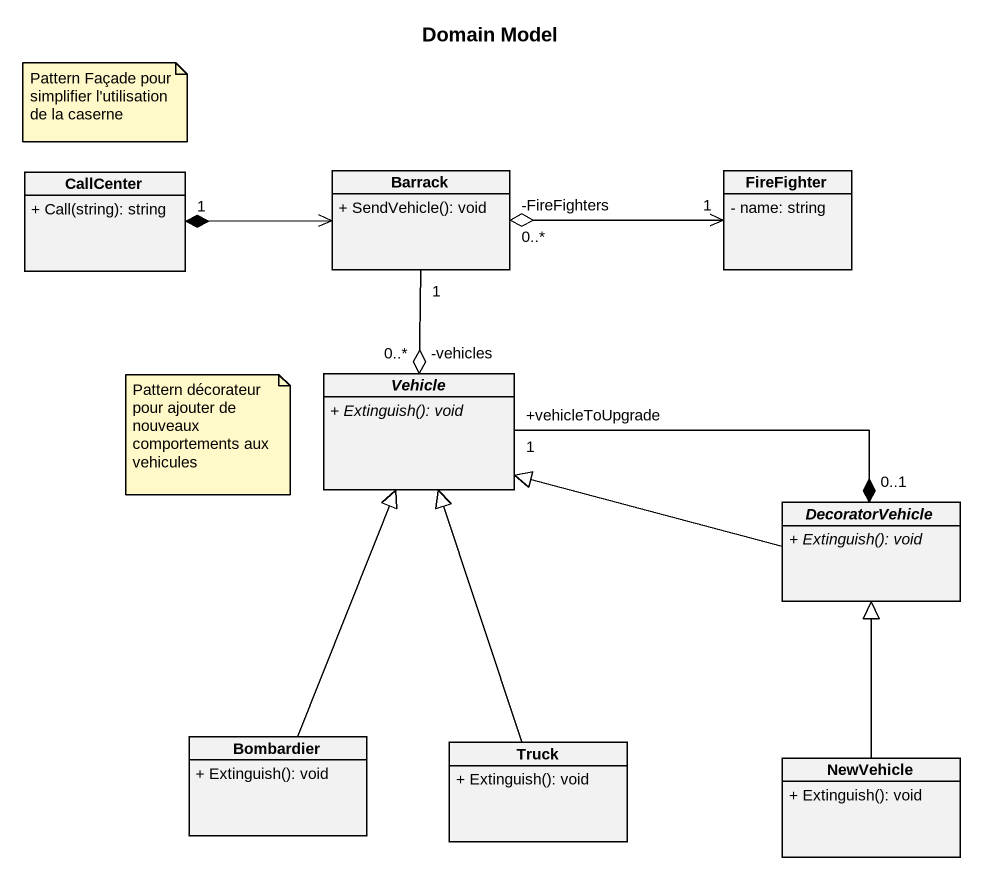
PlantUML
@startuml
title Domain Model
hide circle
hide empty members
skinparam classAttributeIconSize 0
class CallCenter {
  + Call(string): string
}
class Barrack {
  + SendVehicle(): void
}
class FireFighter {
  - name: string
}
abstract class Vehicle {
  {abstract} + Extinguish(): void
}
abstract class DecoratorVehicle {
  {abstract} + Extinguish(): void
}
class Bombardier {
  + Extinguish(): void
}
class Truck {
  + Extinguish(): void
}
class NewVehicle {
  + Extinguish(): void
}
Barrack <-left-* "1" CallCenter
FireFighter "1" <-left-o "-FireFighters\n0..*" Barrack
Vehicle "-vehicles\n0..*" o-up- "1" Barrack
Vehicle "+vehicleToUpgrade\n1" -right-* "0..1" DecoratorVehicle
DecoratorVehicle -left-|> Vehicle
Bombardier -up-|> Vehicle
Truck -up-|> Vehicle
NewVehicle -up-|> DecoratorVehicle
note as N1
  Pattern Façade pour simplifier l'utilisation de la caserne
end note
note as N2
  Pattern décorateur pour ajouter de nouveaux comportements aux vehicules
end note
@enduml
